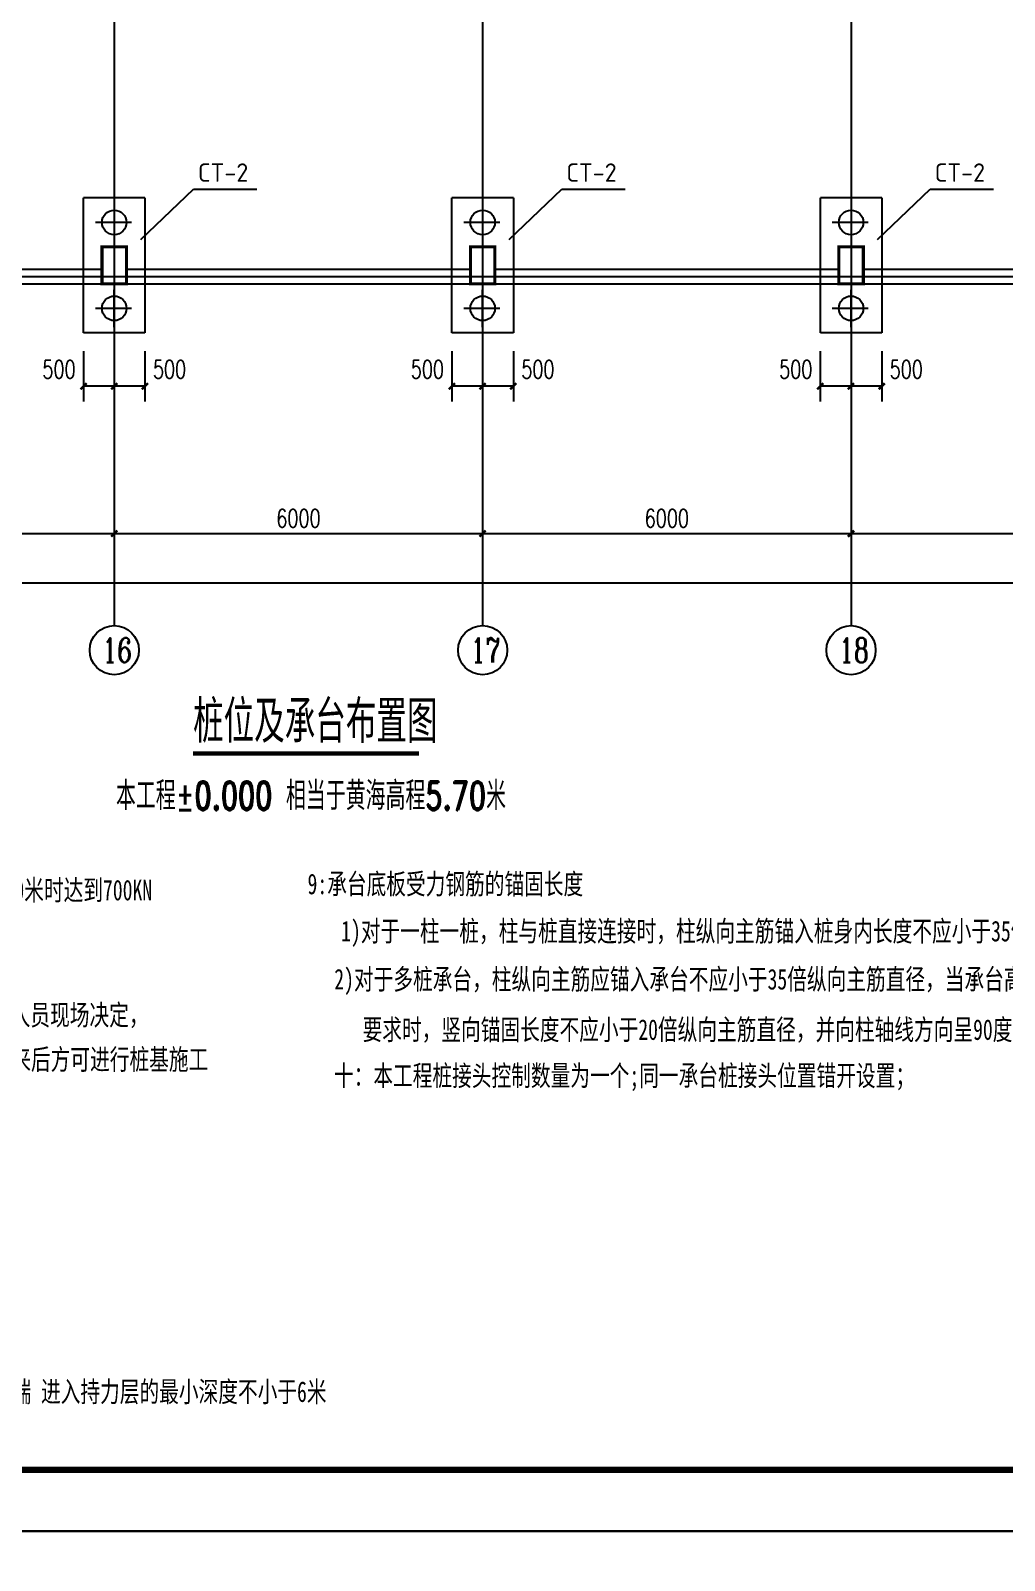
# Model space of a CAD drawing. Extents: x -73672 to 366960, y -527333 to 140666.
# Drawn here: x 280411 to 296272, y -18693 to 6234 of the extents above; entities that cross this region are included whole.
import ezdxf
from ezdxf.enums import TextEntityAlignment as Align

# ---------------------------------------------------------------- set-up
doc = ezdxf.new("R2010")
doc.units = 0
doc.header["$LTSCALE"] = 1000
doc.header["$MEASUREMENT"] = 0
doc.linetypes.add('CENTERX2', pattern=[4, 2.5, -0.5, 0.5, -0.5])
for name, color, linetype in [('1', 1, 'CENTERX2'), ('AXIS', 3, 'Continuous'), ('AXIS_TEXT', 7, 'Continuous'), ('COLUMN', 9, 'Continuous'), ('DIM_SYMB', 3, 'Continuous'), ('E_WINDOW', 4, 'Continuous'), ('NUM', 3, 'Continuous'), ('PUB_TEXT', 7, 'Continuous'), ('PUB_TITLE', 4, 'Continuous'), ('WALL', 9, 'Continuous'), ('建-尺寸', 3, 'Continuous')]:
    doc.layers.add(name, color=color, linetype=linetype)
doc.styles.add('_TCH_AXIS', font='COMPLEX', dxfattribs={"bigfont": 'GBCBIG'})
doc.styles.add('_TCH_DIM_T3', font='SIMPLEX', dxfattribs={"width": 0.705882, "bigfont": 'GBCBIG'})
doc.styles.add('A-DIM_T3', font='SIMPLEX', dxfattribs={"width": 0.705882, "bigfont": 'GBCBIG'})
doc.styles.add('COMPLEX', font='COMPLEX', dxfattribs={"bigfont": 'Tssdchn.shx'})
doc.styles.get("Standard").update_dxf_attribs({"font": 'gbenor.shx', "bigfont": 'gbcbig.shx'})
doc.styles.add('TEXT', font='romand.shx', dxfattribs={"width": 0.7, "bigfont": 'hztxt.shx'})
doc.styles.add('TSSD_Norm', font='Tssdeng.shx', dxfattribs={"bigfont": 'hztxt.shx'})
doc.styles.add('说明', font='', dxfattribs={"width": 0.7})
doc.styles.get('说明').set_extended_font_data('FangSong_GB2312')
doc.dimstyles.new('_TCH_ARCH-100', dxfattribs={"dimtxt": 297.5, "dimasz": 100, "dimexe": 250, "dimexo": 300, "dimgap": 100, "dimtad": 1, "dimdec": 0, "dimzin": 0, "dimdsep": 46, "dimtxsty": '_TCH_DIM_T3', "dimblk": 'ARCHTICK', "dimcen": 0.09, "dimclrt": 7, "dimazin": 2, "dimtfac": 1, "dimtdec": 0, "dimtix": 1, "dimtmove": 2, "dimatfit": 3, "dimfxl": 0, "dimtolj": 1, "dimtzin": 0, "dimarcsym": 0})
doc.dimstyles.new('A-DIM-100', dxfattribs={"dimtxt": 297.5, "dimasz": 100, "dimexe": 250, "dimexo": 300, "dimgap": 100, "dimtad": 1, "dimdec": 0, "dimzin": 0, "dimdsep": 46, "dimtxsty": 'A-DIM_T3', "dimblk": 'ARCHTICK', "dimcen": 0.09, "dimclrt": 7, "dimazin": 2, "dimtfac": 1, "dimtdec": 0, "dimtix": 1, "dimtmove": 2, "dimatfit": 3, "dimfxl": 0, "dimtolj": 1, "dimtzin": 0, "dimarcsym": 0})

# ---------------------------------------------------------------- blocks, each defined once
blk = doc.blocks.new('_AXISO')
blk.add_circle((0, 0), 0.5)
at = {"layer": 'AXIS_TEXT', "style": 'COMPLEX'}
blk.add_attdef('A', text='', height=0.56, dxfattribs=at).set_placement((-0.25, -0.28), (0.25, -0.28), align=Align.FIT)
blk = doc.blocks.new('_ArchTick')
at = {"color": 0, "linetype": 'ByBlock', "const_width": 0.4}
blk.add_lwpolyline([(-0.5, -0.5), (0.5, 0.5)], dxfattribs=at)
blk = doc.blocks.new('*D7920')
at = {"layer": 'AXIS', "color": 0, "lineweight": -2}
for p, q in [((191774, 238), (191774, -3012)), ((306114, 238), (306114, -3012)), ((191774, -2762), (306114, -2762))]:
    blk.add_line(p, q, dxfattribs=at)
at = {"layer": 'Defpoints', "color": 0}
for p in [(191774, 538), (306114, 538), (306114, -2762)]:
    blk.add_point(p, dxfattribs=at)
at = {"layer": 'AXIS', "color": 0, "linetype": 'ByBlock', "lineweight": -2, "xscale": 100, "yscale": 100, "zscale": 100, "rotation": 180}
blk.add_blockref('_ArchTick', (191774, -2762), dxfattribs=at)
at = {"layer": 'AXIS', "color": 0, "linetype": 'ByBlock', "lineweight": -2, "xscale": 100, "yscale": 100, "zscale": 100}
blk.add_blockref('_ArchTick', (306114, -2762), dxfattribs=at)
at = {"layer": 'AXIS', "color": 7, "insert": (248944, -2513), "char_height": 297.5, "attachment_point": 5, "style": '_TCH_DIM_T3'}
blk.add_mtext('\\A1;114340', dxfattribs=at)
blk = doc.blocks.new('*D7935')
at = {"layer": 'AXIS', "color": 0, "lineweight": -2}
for p, q in [((275774, 238), (275774, -2212)), ((281774, 238), (281774, -2212)), ((275774, -1962), (281774, -1962))]:
    blk.add_line(p, q, dxfattribs=at)
at = {"layer": 'Defpoints', "color": 0}
for p in [(275774, 538), (281774, 538), (281774, -1962)]:
    blk.add_point(p, dxfattribs=at)
at = {"layer": 'AXIS', "color": 0, "linetype": 'ByBlock', "lineweight": -2, "xscale": 100, "yscale": 100, "zscale": 100, "rotation": 180}
blk.add_blockref('_ArchTick', (275774, -1962), dxfattribs=at)
at = {"layer": 'AXIS', "color": 0, "linetype": 'ByBlock', "lineweight": -2, "xscale": 100, "yscale": 100, "zscale": 100}
blk.add_blockref('_ArchTick', (281774, -1962), dxfattribs=at)
at = {"layer": 'AXIS', "color": 7, "insert": (278774, -1713), "char_height": 297.5, "attachment_point": 5, "style": '_TCH_DIM_T3'}
blk.add_mtext('\\A1;6000', dxfattribs=at)
blk = doc.blocks.new('*D7936')
at = {"layer": 'AXIS', "color": 0, "lineweight": -2}
for p, q in [((281774, 238), (281774, -2212)), ((287774, 238), (287774, -2212)), ((281774, -1962), (287774, -1962))]:
    blk.add_line(p, q, dxfattribs=at)
at = {"layer": 'Defpoints', "color": 0}
for p in [(281774, 538), (287774, 538), (287774, -1962)]:
    blk.add_point(p, dxfattribs=at)
at = {"layer": 'AXIS', "color": 0, "linetype": 'ByBlock', "lineweight": -2, "xscale": 100, "yscale": 100, "zscale": 100, "rotation": 180}
blk.add_blockref('_ArchTick', (281774, -1962), dxfattribs=at)
at = {"layer": 'AXIS', "color": 0, "linetype": 'ByBlock', "lineweight": -2, "xscale": 100, "yscale": 100, "zscale": 100}
blk.add_blockref('_ArchTick', (287774, -1962), dxfattribs=at)
at = {"layer": 'AXIS', "color": 7, "insert": (284774, -1713), "char_height": 297.5, "attachment_point": 5, "style": '_TCH_DIM_T3'}
blk.add_mtext('\\A1;6000', dxfattribs=at)
blk = doc.blocks.new('*D7937')
at = {"layer": 'AXIS', "color": 0, "lineweight": -2}
for p, q in [((287774, 238), (287774, -2212)), ((293774, 238), (293774, -2212)), ((287774, -1962), (293774, -1962))]:
    blk.add_line(p, q, dxfattribs=at)
at = {"layer": 'Defpoints', "color": 0}
for p in [(287774, 538), (293774, 538), (293774, -1962)]:
    blk.add_point(p, dxfattribs=at)
at = {"layer": 'AXIS', "color": 0, "linetype": 'ByBlock', "lineweight": -2, "xscale": 100, "yscale": 100, "zscale": 100, "rotation": 180}
blk.add_blockref('_ArchTick', (287774, -1962), dxfattribs=at)
at = {"layer": 'AXIS', "color": 0, "linetype": 'ByBlock', "lineweight": -2, "xscale": 100, "yscale": 100, "zscale": 100}
blk.add_blockref('_ArchTick', (293774, -1962), dxfattribs=at)
at = {"layer": 'AXIS', "color": 7, "insert": (290774, -1713), "char_height": 297.5, "attachment_point": 5, "style": '_TCH_DIM_T3'}
blk.add_mtext('\\A1;6000', dxfattribs=at)
blk = doc.blocks.new('*D7938')
at = {"layer": 'AXIS', "color": 0, "lineweight": -2}
for p, q in [((293774, 238), (293774, -2212)), ((299774, 238), (299774, -2212)), ((293774, -1962), (299774, -1962))]:
    blk.add_line(p, q, dxfattribs=at)
at = {"layer": 'Defpoints', "color": 0}
for p in [(293774, 538), (299774, 538), (299774, -1962)]:
    blk.add_point(p, dxfattribs=at)
at = {"layer": 'AXIS', "color": 0, "linetype": 'ByBlock', "lineweight": -2, "xscale": 100, "yscale": 100, "zscale": 100, "rotation": 180}
blk.add_blockref('_ArchTick', (293774, -1962), dxfattribs=at)
at = {"layer": 'AXIS', "color": 0, "linetype": 'ByBlock', "lineweight": -2, "xscale": 100, "yscale": 100, "zscale": 100}
blk.add_blockref('_ArchTick', (299774, -1962), dxfattribs=at)
at = {"layer": 'AXIS', "color": 7, "insert": (296774, -1713), "char_height": 297.5, "attachment_point": 5, "style": '_TCH_DIM_T3'}
blk.add_mtext('\\A1;6000', dxfattribs=at)
blk = doc.blocks.new('*D8979')
at = {"layer": 'Defpoints', "color": 0}
for p in [(281774, 1308), (282274, 1308), (281774, 439)]:
    blk.add_point(p, dxfattribs=at)
at = {"layer": '建-尺寸', "color": 0, "lineweight": -2}
for p, q in [((281774, 1008), (281774, 189)), ((282274, 1008), (282274, 189)), ((282274, 439), (281774, 439))]:
    blk.add_line(p, q, dxfattribs=at)
at = {"layer": '建-尺寸', "color": 0, "linetype": 'ByBlock', "lineweight": -2, "xscale": 100, "yscale": 100, "zscale": 100, "rotation": 180}
blk.add_blockref('_ArchTick', (281774, 439), dxfattribs=at)
at = {"layer": '建-尺寸', "color": 0, "linetype": 'ByBlock', "lineweight": -2, "xscale": 100, "yscale": 100, "zscale": 100}
blk.add_blockref('_ArchTick', (282274, 439), dxfattribs=at)
at = {"layer": '建-尺寸', "color": 7, "insert": (282674, 714), "char_height": 297.5, "attachment_point": 5, "style": 'A-DIM_T3'}
blk.add_mtext('\\A1;500', dxfattribs=at)
blk = doc.blocks.new('*D8980')
at = {"layer": 'Defpoints', "color": 0}
for p in [(281274, 1308), (281774, 1308), (281274, 439)]:
    blk.add_point(p, dxfattribs=at)
at = {"layer": '建-尺寸', "color": 0, "lineweight": -2}
for p, q in [((281274, 1008), (281274, 189)), ((281774, 1008), (281774, 189)), ((281774, 439), (281274, 439))]:
    blk.add_line(p, q, dxfattribs=at)
at = {"layer": '建-尺寸', "color": 0, "linetype": 'ByBlock', "lineweight": -2, "xscale": 100, "yscale": 100, "zscale": 100, "rotation": 180}
blk.add_blockref('_ArchTick', (281274, 439), dxfattribs=at)
at = {"layer": '建-尺寸', "color": 0, "linetype": 'ByBlock', "lineweight": -2, "xscale": 100, "yscale": 100, "zscale": 100}
blk.add_blockref('_ArchTick', (281774, 439), dxfattribs=at)
at = {"layer": '建-尺寸', "color": 7, "insert": (280874, 714), "char_height": 297.5, "attachment_point": 5, "style": 'A-DIM_T3'}
blk.add_mtext('\\A1;500', dxfattribs=at)
blk = doc.blocks.new('*D8981')
at = {"layer": 'Defpoints', "color": 0}
for p in [(287774, 1308), (288274, 1308), (287774, 439)]:
    blk.add_point(p, dxfattribs=at)
at = {"layer": '建-尺寸', "color": 0, "lineweight": -2}
for p, q in [((287774, 1008), (287774, 189)), ((288274, 1008), (288274, 189)), ((288274, 439), (287774, 439))]:
    blk.add_line(p, q, dxfattribs=at)
at = {"layer": '建-尺寸', "color": 0, "linetype": 'ByBlock', "lineweight": -2, "xscale": 100, "yscale": 100, "zscale": 100, "rotation": 180}
blk.add_blockref('_ArchTick', (287774, 439), dxfattribs=at)
at = {"layer": '建-尺寸', "color": 0, "linetype": 'ByBlock', "lineweight": -2, "xscale": 100, "yscale": 100, "zscale": 100}
blk.add_blockref('_ArchTick', (288274, 439), dxfattribs=at)
at = {"layer": '建-尺寸', "color": 7, "insert": (288674, 714), "char_height": 297.5, "attachment_point": 5, "style": 'A-DIM_T3'}
blk.add_mtext('\\A1;500', dxfattribs=at)
blk = doc.blocks.new('*D8982')
at = {"layer": 'Defpoints', "color": 0}
for p in [(287274, 1308), (287774, 1308), (287274, 439)]:
    blk.add_point(p, dxfattribs=at)
at = {"layer": '建-尺寸', "color": 0, "lineweight": -2}
for p, q in [((287274, 1008), (287274, 189)), ((287774, 1008), (287774, 189)), ((287774, 439), (287274, 439))]:
    blk.add_line(p, q, dxfattribs=at)
at = {"layer": '建-尺寸', "color": 0, "linetype": 'ByBlock', "lineweight": -2, "xscale": 100, "yscale": 100, "zscale": 100, "rotation": 180}
blk.add_blockref('_ArchTick', (287274, 439), dxfattribs=at)
at = {"layer": '建-尺寸', "color": 0, "linetype": 'ByBlock', "lineweight": -2, "xscale": 100, "yscale": 100, "zscale": 100}
blk.add_blockref('_ArchTick', (287774, 439), dxfattribs=at)
at = {"layer": '建-尺寸', "color": 7, "insert": (286874, 714), "char_height": 297.5, "attachment_point": 5, "style": 'A-DIM_T3'}
blk.add_mtext('\\A1;500', dxfattribs=at)
blk = doc.blocks.new('*D8983')
at = {"layer": 'Defpoints', "color": 0}
for p in [(293774, 1308), (294274, 1308), (293774, 439)]:
    blk.add_point(p, dxfattribs=at)
at = {"layer": '建-尺寸', "color": 0, "lineweight": -2}
for p, q in [((293774, 1008), (293774, 189)), ((294274, 1008), (294274, 189)), ((294274, 439), (293774, 439))]:
    blk.add_line(p, q, dxfattribs=at)
at = {"layer": '建-尺寸', "color": 0, "linetype": 'ByBlock', "lineweight": -2, "xscale": 100, "yscale": 100, "zscale": 100, "rotation": 180}
blk.add_blockref('_ArchTick', (293774, 439), dxfattribs=at)
at = {"layer": '建-尺寸', "color": 0, "linetype": 'ByBlock', "lineweight": -2, "xscale": 100, "yscale": 100, "zscale": 100}
blk.add_blockref('_ArchTick', (294274, 439), dxfattribs=at)
at = {"layer": '建-尺寸', "color": 7, "insert": (294674, 714), "char_height": 297.5, "attachment_point": 5, "style": 'A-DIM_T3'}
blk.add_mtext('\\A1;500', dxfattribs=at)
blk = doc.blocks.new('*D8984')
at = {"layer": 'Defpoints', "color": 0}
for p in [(293274, 1308), (293774, 1308), (293274, 439)]:
    blk.add_point(p, dxfattribs=at)
at = {"layer": '建-尺寸', "color": 0, "lineweight": -2}
for p, q in [((293274, 1008), (293274, 189)), ((293774, 1008), (293774, 189)), ((293774, 439), (293274, 439))]:
    blk.add_line(p, q, dxfattribs=at)
at = {"layer": '建-尺寸', "color": 0, "linetype": 'ByBlock', "lineweight": -2, "xscale": 100, "yscale": 100, "zscale": 100, "rotation": 180}
blk.add_blockref('_ArchTick', (293274, 439), dxfattribs=at)
at = {"layer": '建-尺寸', "color": 0, "linetype": 'ByBlock', "lineweight": -2, "xscale": 100, "yscale": 100, "zscale": 100}
blk.add_blockref('_ArchTick', (293774, 439), dxfattribs=at)
at = {"layer": '建-尺寸', "color": 7, "insert": (292874, 714), "char_height": 297.5, "attachment_point": 5, "style": 'A-DIM_T3'}
blk.add_mtext('\\A1;500', dxfattribs=at)

msp = doc.modelspace()

# ---------------------------------------------------------------- linework, layer by layer
at = {"color": 1}
for p, q in [((281774.25, 60065.53), (281774.25, -593.32)), ((287774.25, 60065.53), (287774.25, -593.32)), ((293774.25, 60065.53), (293774.25, -593.32)), ((189388.6, 2228.34), (308158.19, 2228.34))]:
    msp.add_line(p, q, dxfattribs=at)
at = {"color": 0}
for p, q in [((282274.25, 3508.34), (281274.25, 3508.34)), ((281274.25, 1308.34), (281274.25, 3508.34)), ((282206.23, 2829.07), (283062.28, 3650.19)), ((282274.25, 3508.34), (282274.25, 1308.34)), ((283062.28, 3650.19), (284093.65, 3650.19)), ((288274.25, 3508.34), (287274.25, 3508.34)), ((287274.25, 1308.34), (287274.25, 3508.34)), ((288206.23, 2829.07), (289062.28, 3650.19)), ((288274.25, 3508.34), (288274.25, 1308.34)), ((289062.28, 3650.19), (290093.65, 3650.19)), ((294274.25, 3508.34), (293274.25, 3508.34)), ((293274.25, 1308.34), (293274.25, 3508.34)), ((294206.23, 2829.07), (295062.28, 3650.19)), ((294274.25, 3508.34), (294274.25, 1308.34)), ((295062.28, 3650.19), (296093.65, 3650.19)), ((282274.25, 1308.34), (281274.25, 1308.34)), ((288274.25, 1308.34), (287274.25, 1308.34)), ((294274.25, 1308.34), (293274.25, 1308.34))]:
    msp.add_line(p, q, dxfattribs=at)
at = {"color": 0, "const_width": 50}
for points in [[(281974.25, 2108.34), (281974.25, 2708.34), (281574.25, 2708.34), (281574.25, 2108.34), (281974.25, 2108.34)], [(281574.25, 2108.34), (281974.25, 2108.34), (281974.25, 2708.34), (281574.25, 2708.34), (281574.25, 2108.34)], [(287974.25, 2108.34), (287974.25, 2708.34), (287574.25, 2708.34), (287574.25, 2108.34), (287974.25, 2108.34)], [(287574.25, 2108.34), (287974.25, 2108.34), (287974.25, 2708.34), (287574.25, 2708.34), (287574.25, 2108.34)], [(293974.25, 2108.34), (293974.25, 2708.34), (293574.25, 2708.34), (293574.25, 2108.34), (293974.25, 2108.34)], [(293574.25, 2108.34), (293974.25, 2108.34), (293974.25, 2708.34), (293574.25, 2708.34), (293574.25, 2108.34)]]:
    msp.add_lwpolyline(points, dxfattribs=at)
at = {"layer": 'AXIS'}
for p, q in [((281774.25, 538.09), (281774.25, -3461.91)), ((287774.25, 538.09), (287774.25, -3461.91)), ((293774.25, 538.09), (293774.25, -3461.91))]:
    msp.add_line(p, q, dxfattribs=at)
at = {"layer": 'COLUMN'}
for points in [[(281974.25, 2708.34), (281574.25, 2708.34)], [(281574.25, 2708.34), (281574.25, 2108.34)], [(281574.25, 2708.34), (281574.25, 2108.34)], [(281974.25, 2708.34), (281574.25, 2708.34)], [(281974.25, 2108.34), (281974.25, 2708.34)], [(281974.25, 2108.34), (281974.25, 2708.34)], [(287974.25, 2708.34), (287574.25, 2708.34)], [(287574.25, 2708.34), (287574.25, 2108.34)], [(287574.25, 2708.34), (287574.25, 2108.34)], [(287974.25, 2708.34), (287574.25, 2708.34)], [(287974.25, 2108.34), (287974.25, 2708.34)], [(287974.25, 2108.34), (287974.25, 2708.34)], [(293974.25, 2708.34), (293574.25, 2708.34)], [(293574.25, 2708.34), (293574.25, 2108.34)], [(293574.25, 2708.34), (293574.25, 2108.34)], [(293974.25, 2708.34), (293574.25, 2708.34)], [(293974.25, 2108.34), (293974.25, 2708.34)], [(293974.25, 2108.34), (293974.25, 2708.34)], [(281574.25, 2108.34), (281974.25, 2108.34)], [(281574.25, 2108.34), (281974.25, 2108.34)], [(287574.25, 2108.34), (287974.25, 2108.34)], [(287574.25, 2108.34), (287974.25, 2108.34)], [(293574.25, 2108.34), (293974.25, 2108.34)], [(293574.25, 2108.34), (293974.25, 2108.34)]]:
    msp.add_lwpolyline(points, dxfattribs=at)
at = {"layer": 'DIM_SYMB', "const_width": 68.6}
msp.add_lwpolyline([(283058.01, -5545.08), (286738.29, -5545.08)], dxfattribs=at)
at = {"layer": 'E_WINDOW'}
for p, q in [((281774.25, 3413.81), (281774.25, 2808.34)), ((287774.25, 3413.81), (287774.25, 2808.34)), ((293774.25, 3413.81), (293774.25, 2808.34)), ((282055.72, 3108.34), (281468.18, 3108.34)), ((288055.72, 3108.34), (287468.18, 3108.34)), ((294055.72, 3108.34), (293468.18, 3108.34)), ((281774.25, 1402.87), (281774.25, 2008.34)), ((287774.25, 1402.87), (287774.25, 2008.34)), ((293774.25, 1402.87), (293774.25, 2008.34)), ((282055.72, 1708.34), (281468.18, 1708.34)), ((288055.72, 1708.34), (287468.18, 1708.34)), ((294055.72, 1708.34), (293468.18, 1708.34))]:
    msp.add_line(p, q, dxfattribs=at)
for centre in [(281774.25, 3108.34), (287774.25, 3108.34), (293774.25, 3108.34), (281774.25, 1708.34), (287774.25, 1708.34), (293774.25, 1708.34)]:
    msp.add_circle(centre, 200, dxfattribs=at)
at = {"layer": 'PUB_TITLE'}
for points in [[(177678.75, -18217.87), (326378.75, -18217.87), (326378.75, 65882.13), (177678.75, 65882.13)], [(177678.75, -102317.87), (326378.75, -102317.87), (326378.75, -18217.87), (177678.75, -18217.87)]]:
    msp.add_lwpolyline(points, close=True, dxfattribs=at)
at = {"layer": 'PUB_TITLE', "const_width": 100}
msp.add_lwpolyline([(180178.75, -17217.87), (325378.75, -17217.87), (325378.75, 64882.13), (180178.75, 64882.13)], close=True, dxfattribs=at)
at = {"layer": 'WALL'}
for p, q in [((275974.25, 2348.34), (281574.25, 2348.34)), ((281974.25, 2348.34), (287574.25, 2348.34)), ((287974.25, 2348.34), (293574.25, 2348.34)), ((293974.25, 2348.34), (299494.25, 2348.34)), ((275974.25, 2108.34), (281574.25, 2108.34)), ((281974.25, 2108.34), (287574.25, 2108.34)), ((287974.25, 2108.34), (293574.25, 2108.34)), ((293974.25, 2108.34), (299494.25, 2108.34))]:
    msp.add_line(p, q, dxfattribs=at)

# ---------------------------------------------------------------- block references
at = {"layer": 'AXIS'}
ref = msp.add_blockref('_AXISO', (281774.25, -3861.91), dxfattribs=dict(at, xscale=800, yscale=800, zscale=800))
ref.add_attrib('A', '16', (281578.8, -4062.41), dxfattribs={"color": 7, "height": 401.002, "style": '_TCH_AXIS', "width": 0.705882})
ref = msp.add_blockref('_AXISO', (287774.25, -3861.91), dxfattribs=dict(at, xscale=800, yscale=800, zscale=800))
ref.add_attrib('A', '17', (287578.8, -4062.41), dxfattribs={"color": 7, "height": 401.002, "style": '_TCH_AXIS', "width": 0.705882})
ref = msp.add_blockref('_AXISO', (293774.25, -3861.91), dxfattribs=dict(at, xscale=800, yscale=800, zscale=800))
ref.add_attrib('A', '18', (293578.8, -4062.41), dxfattribs={"color": 7, "height": 401.002, "style": '_TCH_AXIS', "width": 0.705882})

# ---------------------------------------------------------------- texts
at = {"layer": '1', "style": '说明', "width": 0.7}
for s, p in [('9:承台底板受力钢筋的锚固长度', (284922, -7838.24)), ('本工程单桩承载力特征值根据地质报告理论计算桩长21.0米时达到700KN ', (272288.72, -7938.46)), ('1)对于一柱一桩，柱与桩直接连接时，柱纵向主筋锚入桩身内长度不应小于35倍纵向主筋直径', (285469.43, -8606.64)), ('2)对于多桩承台，柱纵向主筋应锚入承台不应小于35倍纵向主筋直径，当承台高度不满足锚固', (285357.45, -9390.46)), ('3、桩基础施工前必须选取不少于4根桩做试桩，试桩由各方人员现场决定，', (271746.82, -9972.72)), ('要求时，竖向锚固长度不应小于20倍纵向主筋直径，并向柱轴线方向呈90度弯折', (285817.8, -10211.61)), ('等到桩基检测单位对所试的桩进行静荷载检测报告结果出来后方可进行桩基施工', (272076.17, -10697.22)), ('十：本工程桩接头控制数量为一个;同一承台桩接头位置错开设置；', (285351.9, -10961.1)), ('8:本工程桩端落于第（5）层粉质粘土层（粉细砂）上； 桩端 进入持力层的最小深度不小于6米', (271760.11, -16111.35, -2180.88))]:
    msp.add_text(s, height=336, dxfattribs=at).set_placement(p)
at = {"layer": 'DIM_SYMB', "color": 7}
msp.add_text('桩位及承台布置图', height=691.081, dxfattribs=at).set_placement((283058.01, -5371.39))
at = {"layer": 'NUM', "style": 'TSSD_Norm'}
for p in [(283546.81, 3770.84), (289546.81, 3770.84), (295546.81, 3770.84)]:
    msp.add_text('CT-2', height=300, dxfattribs=at).set_placement(p, align=Align.CENTER)
at = {"layer": 'PUB_TEXT', "style": 'TEXT', "width": 0.7}
msp.add_text('本工程%%P0.000 相当于黄海高程5.70米', height=463.736, dxfattribs=at).set_placement((281800.97, -6465.98))

# ---------------------------------------------------------------- dimensions: what is measured, and where the dimension line sits
at = {"layer": 'AXIS'}
for p1, p2, distance, picture, middle in [((191774.25, 538.09), (306114.25, 538.09), -3300, '*D7920', (248944.25, -2513.16)), ((275774.25, 538.09), (281774.25, 538.09), -2500, '*D7935', (278774.25, -1713.16)), ((281774.25, 538.09), (287774.25, 538.09), -2500, '*D7936', (284774.25, -1713.16)), ((287774.25, 538.09), (293774.25, 538.09), -2500, '*D7937', (290774.25, -1713.16)), ((293774.25, 538.09), (299774.25, 538.09), -2500, '*D7938', (296774.25, -1713.16))]:
    dim = msp.add_aligned_dim(p1=p1, p2=p2, distance=distance, dimstyle='_TCH_ARCH-100', dxfattribs=at)
    dim.commit()
    dim.dimension.update_dxf_attribs({"geometry": picture, "text_midpoint": middle})
at = {"layer": '建-尺寸', "color": 0}
for base, p1, p2, picture, middle in [((281274.25, 438.58), (281774.25, 1308.34), (281274.25, 1308.34), '*D8980', (280874.25, 713.58)), ((281774.25, 438.58), (282274.25, 1308.34), (281774.25, 1308.34), '*D8979', (282674.25, 713.58)), ((287274.25, 438.58), (287774.25, 1308.34), (287274.25, 1308.34), '*D8982', (286874.25, 713.58)), ((287774.25, 438.58), (288274.25, 1308.34), (287774.25, 1308.34), '*D8981', (288674.25, 713.58)), ((293274.25, 438.58), (293774.25, 1308.34), (293274.25, 1308.34), '*D8984', (292874.25, 713.58)), ((293774.25, 438.58), (294274.25, 1308.34), (293774.25, 1308.34), '*D8983', (294674.25, 713.58))]:
    dim = msp.add_linear_dim(base=base, p1=p1, p2=p2, angle=180, dimstyle='A-DIM-100', dxfattribs=at)
    dim.commit()
    dim.dimension.update_dxf_attribs({"geometry": picture, "text_midpoint": middle, "dimtype": 161})

doc.saveas('drawing.dxf')
